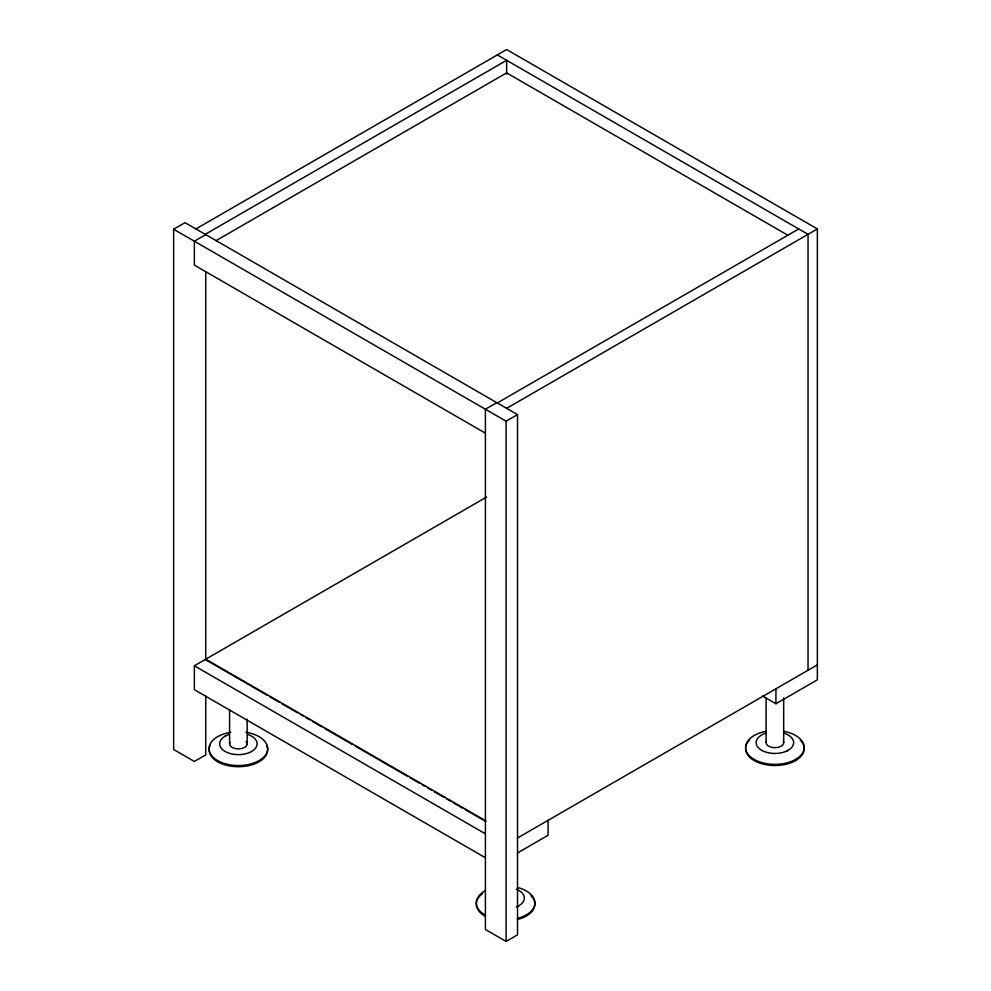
<?xml version="1.0" encoding="UTF-8"?>
<svg xmlns="http://www.w3.org/2000/svg" width="991" height="991" viewBox="0 0 991 991"><rect width="100%" height="100%" fill="white"/><g stroke="black" fill="none" stroke-linecap="round" stroke-linejoin="round"><path stroke-width="1.49" d="M225.118 736.164L225.96 735.533M518.02 906.381L518.85 905.749M787.312 750.905L788.142 750.274M205.744 696.041L205.744 754.882L194.36 761.46L173.636 749.493L173.636 229.243L185.032 222.665L517.513 414.622L517.513 934.872L506.116 941.45L485.404 929.496L485.404 409.233L496.801 402.656M195.908 228.946L506.636 49.55L817.364 228.946L817.364 679.826L775.928 703.746L762.649 696.078M205.236 234.322L506.636 60.315L506.636 74.226M205.744 234.632L194.36 241.209L194.36 265.117L485.404 433.154M215.951 240.702L506.636 72.876L787.994 235.313M497.309 402.953L798.721 228.946M506.636 408.342L817.364 228.946M173.636 229.243L506.116 421.2L517.513 414.622M485.404 857.735L194.36 689.699L194.36 665.779L486.544 497.086M517.327 838.101L817.364 664.887M517.327 853.053L548.06 835.302L548.06 820.362M497.309 54.926L808.037 234.322L808.037 670.263M205.744 659.201L486.11 821.068M205.236 659.498L266.864 695.087M269.54 696.623L278.917 702.049M281.605 703.585L297.684 712.876M300.36 714.424L303.035 715.973M305.724 717.509L309.737 719.838M312.413 721.386L321.79 726.799M324.478 728.348L352.61 744.588M355.286 746.136L407.549 776.3M410.224 777.848L419.602 783.262M422.277 784.81L424.966 786.358M427.641 787.907L431.667 790.223M434.343 791.772L443.72 797.185M446.396 798.734L450.422 801.062M453.098 802.599L462.475 808.024M465.163 809.56L485.256 821.167M194.36 665.779L485.404 833.815M795.612 759.403L795.612 760.555M783.683 697.912L783.683 742.742M775.928 688.795L775.928 703.746M766.105 697.664L766.105 742.494M526.308 914.879L526.308 916.031M506.116 421.2L506.116 941.45M247.168 719.206L247.168 743.944M229.59 709.68L229.59 743.696M205.744 271.782L205.744 660.427M783.435 741.429A8.783 5.079 0 0 1 780.078 746.718A8.783 5.079 0 0 1 770.317 746.954L768.533 746.124A8.783 5.079 0 0 1 766.464 741.194M783.943 731.358A29.296 16.909 0 0 1 798.597 757.384A29.296 16.909 0 0 1 751.19 757.384A29.296 16.909 0 0 1 765.845 731.358M800.27 740.141A29.296 16.909 0 0 1 782.481 764.941A29.296 16.909 0 0 1 745.604 748.601M745.703 747.127A29.296 16.909 0 0 1 749.518 740.141M784.265 733.253A18.742 10.827 0 0 1 789.257 749.58A18.742 10.827 0 0 1 760.531 749.58A18.742 10.827 0 0 1 765.523 733.253M517.513 887.465A29.296 16.909 0 0 1 534.892 902.925A29.296 16.909 0 0 1 517.513 918.372M484.884 914.879A29.296 16.909 0 0 1 484.884 890.959M533.901 899.704A29.296 16.909 0 0 1 517.513 919.524M484.884 916.031A29.296 16.909 0 0 1 482.357 893.783M530.965 895.616A29.296 16.909 0 0 1 533.344 898.639M516.348 889.224A18.742 10.827 0 0 1 516.348 906.963M246.09 741.379A8.783 5.079 0 0 1 244.443 747.487A8.783 5.079 0 0 1 233.802 748.143L232.018 747.313A8.783 5.079 0 0 1 229.949 742.383M245.954 732.299A29.296 16.909 0 0 1 262.367 758.338A29.296 16.909 0 0 1 214.378 758.338A29.296 16.909 0 0 1 230.792 732.299M247.75 734.442A18.742 10.827 0 0 1 252.73 750.769A18.742 10.827 0 0 1 224.016 750.769A18.742 10.827 0 0 1 229.008 734.442M266.678 745.418A29.296 16.909 0 0 1 238.373 766.712A29.296 16.909 0 0 1 210.08 745.418"/></g></svg>
